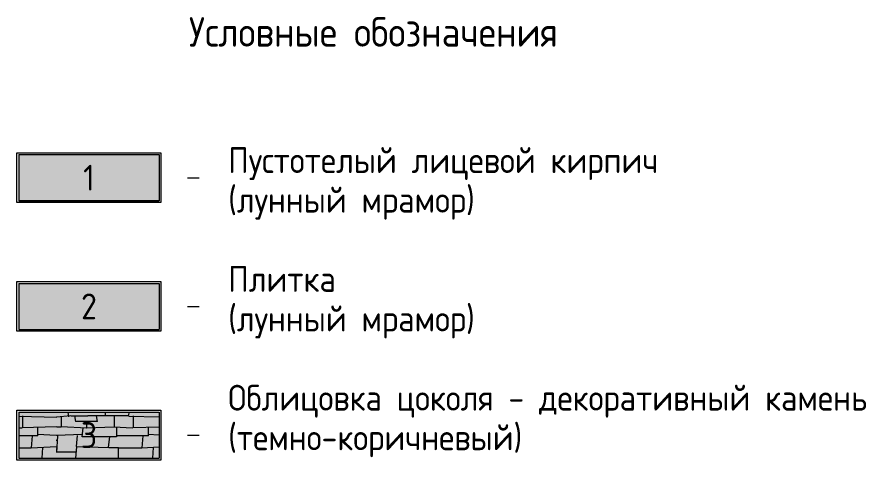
# Model space of a CAD drawing. Header units: millimetres. Extents: x 854812 to 1164625, y 589925 to 823301.
# Drawn here: x 960494 to 972010, y 784736 to 790741 of the extents above; entities that cross this region are included whole.
import ezdxf

# ---------------------------------------------------------------- set-up
doc = ezdxf.new("R2010")
doc.units = ezdxf.units.MM
for name, color, linetype, lineweight in [('Text', 7, 'Continuous', 15), ('АР_Фас-раз_элементы', 123, 'Continuous', 13), ('АР_Штрих_материалы', 27, 'Continuous', 9), ('текст', 7, 'Continuous', 13), ('штриховка', 8, 'Continuous', 9)]:
    doc.layers.add(name, color=color, linetype=linetype, lineweight=lineweight)
doc.styles.add('GOST 2.304', font='isocpeur.ttf', dxfattribs={"width": 0.9})

msp = doc.modelspace()

# ---------------------------------------------------------------- hatches: boundary and pattern name
at = {"layer": 'АР_Штрих_материалы', "ltscale": 100, "true_color": 0xd9d9d9}
for points in [[(960518.6, 788875.2), (960518.6, 788250.3), (962421.6, 788250.3), (962421.6, 788875.2)], [(960518.6, 787130.4), (960518.6, 786505.6), (962421.6, 786505.6), (962421.6, 787130.4)]]:
    msp.add_hatch(color=254, dxfattribs=at).paths.add_polyline_path(points)
at = {"layer": 'АР_Штрих_материалы', "ltscale": 100, "true_color": 0x553a2a}
msp.add_hatch(color=39, dxfattribs=at).paths.add_polyline_path([(960518.6, 785385.6), (960518.6, 784760.8), (962421.6, 784760.8), (962421.6, 785385.6)])
at = {"layer": 'штриховка', "lineweight": 20, "true_color": 0x9e9e9e, "transparency": 33554687}
h = msp.add_hatch(dxfattribs=at)
h.set_pattern_fill('STNSQR', color=253, scale=1500, pattern_type=2)
h.set_pattern_definition([(176.6335, (1604527.07, 1269559.65), (-23999.998983, 1500.016445), [255.441, -25288.6395]), (90, (1604272, 1269559.7), (1500, 1500), [120, -1380]), (180, (1604272, 1269559.7), (-1500, 1500), [435, -1065]), (270, (1603837, 1269679.7), (-1500, -1500), [135, -1365]), (180, (1603837, 1269544.7), (-1500, 1500), [465, -1035]), (82.875, (1603372.07, 1269544.65), (1499.997423, 10500.00057), [120.9345, -11972.4525]), (264.8056, (1604197.07, 1269559.65), (-1499.992837, -15000.001005), [165.681, -16402.3605]), (2.4896, (1604182.066, 1269394.65), (1499.999748, 0.0015583), [345.3255, -34187.268]), (265.6013, (1604332.07, 1269394.65), (-1499.997534, -17999.999712), [195.576, -19362.0315]), (7e-15, (1604332, 1269229.7), (1500, -1500), [195, -1305]), (178.0908, (1604317.066, 1269199.65), (-43499.9985474, 1500.0363616), [450.2505, -44574.7425]), (90, (1603867, 1269214.7), (1500, 1500), [180, -1320]), (7e-15, (1603867, 1269394.7), (1500, -1500), [315, -1185]), (180, (1603867, 1269394.7), (-1500, 1500), [135, -1365]), (84.2894, (1603732.07, 1269394.65), (1500.001972, 13499.999135), [150.7485, -14924.0655]), (181.4688, (1603867.066, 1269244.652), (-1499.9993692, 0.0006339), [585.192, -57934.035]), (85.2364, (1603282.07, 1269229.65), (1499.987299, 16500.00142), [180.624, -17881.7685]), (358.0251, (1603297.066, 1269409.65), (42000.0005183, -1499.974642), [435.258, -43090.596]), (182.4896, (1603372.066, 1269574.65), (-1499.999748, -0.0015583), [345.3255, -34187.268]), (84.2894, (1603297.07, 1269409.65), (1500.001972, 13499.999135), [150.7485, -14924.0655]), (180, (1603282, 1269334.7), (-1500, 1500), [255, -1245]), (86.1859, (1603027.07, 1269334.65), (1500.009186, 20999.999012), [225.4995, -22324.4445]), (180, (1604527, 1269064.7), (-1500, 1500), [15, -1485]), (90, (1604512, 1269064.7), (1500, 1500), [165, -1335]), (270, (1604227, 1269199.7), (-1500, -1500), [255, -1245]), (180, (1604512, 1269064.7), (-1500, 1500), [285, -1215]), (265.2364, (1603702.07, 1269229.65), (-1499.987299, -16500.00142), [180.624, -17881.7685]), (1.5911, (1603687.066, 1269079.652), (1499.9993665, -0.000971), [540.2085, -53480.6205]), (178.698, (1603687.066, 1269049.652), (-64499.9982742, 1500.052659), [660.171, -65356.8735]), (263.6598, (1603747.07, 1269079.65), (-1500.00237, -11999.999104), [135.831, -13447.2465]), (261.8699, (1603492.07, 1269049.65), (-1499.999034, -8999.999665), [106.0665, -10500.5355]), (270, (1603267, 1269064.7), (-1500, -1500), [135, -1365]), (180, (1603027, 1269409.7), (-1500, 1500), [0, -1500]), (180, (1603027, 1269499.7), (-1500, 1500), [0, -1500]), (180, (1603282, 1269229.7), (-1500, 1500), [255, -1245]), (180, (1603027, 1269379.7), (-1500, 1500), [0, -1500]), (181.7357, (1604227.066, 1268959.652), (-1499.9997257, -6.16e-05), [495.2265, -49027.4955]), (180, (1603732, 1268944.7), (-1500, 1500), [255, -1245]), (184.0856, (1603477.07, 1268944.65), (-1500.000444, 0.000332), [210.5355, -20842.968]), (180, (1603267, 1268944.7), (-1500, 1500), [240, -1260]), (7e-15, (1604227, 1268944.7), (1500, -1500), [300, -1200]), (90, (1603612, 1269979.7), (1500, 1500), [165, -1335]), (90, (1603762, 1270069.7), (1500, 1500), [75, -1425]), (84.8056, (1604182.07, 1269964.65), (1499.992837, 15000.001005), [165.681, -16402.3605]), (90, (1603057, 1269964.7), (1500, 1500), [180, -1320]), (358.3634, (1604002.066, 1269829.652), (50999.9998187, -1500.020787), [525.2145, -51996.21]), (356.6335, (1603807.07, 1269679.65), (23999.998983, -1500.016445), [255.441, -25288.6395]), (177.9546, (1604182.066, 1270054.65), (-40500.0008, 1499.994725), [420.2685, -41606.5095]), (180, (1604182, 1269979.7), (-1500, 1500), [570, -930]), (357.5104, (1603087.066, 1269679.65), (32999.9992196, -1500.026798), [345.3255, -34187.268]), (7e-15, (1603222, 1269829.7), (1500, -1500), [225, -1275]), (1.5482, (1603057.066, 1269964.652), (1500.0000386, 0.0013506), [555.2025, -54965.064]), (7e-15, (1603027, 1269679.7), (1500, -1500), [60, -1440]), (4.3987, (1603027.07, 1269814.65), (1499.999216, 0.00055), [195.576, -19362.0315]), (7e-15, (1603027, 1269964.7), (1500, -1500), [30, -1470]), (270, (1603087, 1269814.7), (-1500, -1500), [135, -1365]), (95.7106, (1603192.07, 1269814.65), (0.000268, 1499.999758), [150.7485, -14924.0655]), (2.2906, (1603432.066, 1269664.65), (1500.0000596, -0.000203), [375.3, -37154.688]), (180, (1604002, 1269829.7), (-1500, 1500), [555, -945]), (270, (1603432, 1269754.7), (-1500, -1500), [90, -1410]), (7e-15, (1603282, 1269754.7), (1500, -1500), [300, -1200]), (281.3099, (1603267.07, 1269829.65), (-0.00056, -1500.00044), [76.485, -7572.0435]), (101.3099, (1603582.07, 1269754.65), (0.00056, 1500.00044), [76.485, -7572.0435]), (270, (1603807, 1269829.7), (-1500, -1500), [150, -1350]), (90, (1603687, 1269829.7), (1500, 1500), [135, -1365]), (264.2894, (1604017.07, 1269979.65), (-1500.001972, -13499.999135), [150.7485, -14924.0655]), (1.8476, (1604062.066, 1269664.65), (1499.9998144, 0.0001665), [465.2415, -46058.946]), (180, (1604527, 1269964.7), (-1500, 1500), [345, -1155]), (270, (1604062, 1269829.7), (-1500, -1500), [165, -1335]), (83.6598, (1604047.07, 1270144.65), (1500.00237, 11999.999104), [135.831, -13447.2465]), (174.2894, (1604197.07, 1270129.65), (-13499.999135, 1500.001972), [150.7485, -14924.0655]), (180, (1604107, 1270414.7), (-1500, 1500), [510, -990]), (356.6335, (1603057.07, 1270144.65), (23999.998983, -1500.016445), [255.441, -25288.6395]), (7e-15, (1603057, 1270069.7), (1500, -1500), [255, -1245]), (7e-15, (1603027, 1270294.7), (1500, -1500), [315, -1185]), (180, (1603057, 1270144.7), (-1500, 1500), [30, -1470]), (182.2026, (1603702.066, 1270249.65), (-1499.9997312, -0.000221), [390.288, -38638.5465]), (7e-15, (1603612, 1270144.7), (1500, -1500), [435, -1065]), (357.1376, (1603312.07, 1270114.65), (28500.000025, -1499.99797), [300.375, -29737.1025]), (90, (1603312, 1270069.7), (1500, 1500), [225, -1275]), (90, (1603342, 1270294.7), (1500, 1500), [120, -1380]), (273.1798, (1603687.07, 1270414.65), (-0.0007885, -1499.999469), [270.417, -26771.2185]), (2.6026, (1604197.066, 1270129.65), (1500.000712, 0.000513), [330.3405, -32703.732]), (177.7094, (1604527.066, 1270294.65), (-36000.0001938, 1499.9936297), [375.3, -37154.688]), (270, (1604152, 1270414.7), (-1500, -1500), [135, -1365]), (264.2894, (1604527.07, 1270294.65), (-1500.001972, -13499.999135), [150.7485, -14924.0655]), (180, (1604152, 1270279.7), (-1500, 1500), [450, -1050]), (270, (1604152, 1268944.7), (-1500, -1500), [30, -1470]), (270, (1603687, 1268944.7), (-1500, -1500), [30, -1470]), (90, (1603342, 1268914.7), (1500, 1500), [30, -1470])])
h.paths.add_polyline_path([(962421.6, 784760.8), (962421.6, 785385.6), (960518.6, 785385.6), (960518.6, 784760.8)])

# ---------------------------------------------------------------- linework, layer by layer
at = {"layer": 'Text', "color": 7}
for p, q in [((962806.8, 788562.1, 0.1), (962965.7, 788562.1, 0.1)), ((962806.8, 786817.4, 0.1), (962965.7, 786817.4, 0.1)), ((962806.8, 785072.6, 0.1), (962965.7, 785072.6, 0.1))]:
    msp.add_line(p, q, dxfattribs=at)
at = {"layer": 'АР_Фас-раз_элементы', "color": 7, "linetype": 'Continuous', "lineweight": 15, "elevation": 0.2}
for points in [[(962446.6, 788900.3), (962446.6, 788225.2), (960493.6, 788225.2), (960493.6, 788900.3), (962446.6, 788900.3), (962446.6, 788225.2)], [(962446.6, 787155.6), (962446.6, 786480.4), (960493.6, 786480.4), (960493.6, 787155.6), (962446.6, 787155.6), (962446.6, 786480.4)], [(962446.6, 785410.8), (962446.6, 784735.6), (960493.6, 784735.6), (960493.6, 785410.8), (962446.6, 785410.8), (962446.6, 784735.6)]]:
    msp.add_lwpolyline(points, dxfattribs=at)
at = {"layer": 'АР_Фас-раз_элементы', "color": 7, "linetype": 'Continuous', "extrusion": (1, -1.86312e-13, 0), "elevation": 960518.6}
for points in [[(788875.2, 0.1), (788250.3, 0.1)], [(787130.4, 0.1), (786505.6, 0.1)], [(785385.6, 0.2), (784760.8, 0.2)]]:
    msp.add_lwpolyline(points, dxfattribs=at)
at = {"layer": 'АР_Фас-раз_элементы', "color": 7, "linetype": 'Continuous'}
for points, elevation in [([(960518.6, 788875.2), (962421.6, 788875.2)], 0.1), ([(962421.6, 788250.3), (960518.6, 788250.3), (962421.6, 788250.3)], 0.1), ([(960518.6, 787130.4), (962421.6, 787130.4)], 0.1), ([(960518.6, 786505.6), (962421.6, 786505.6)], 0.1), ([(960518.6, 785385.6), (962421.6, 785385.6)], 0.2), ([(960518.6, 784760.8), (962421.6, 784760.8)], 0.2)]:
    msp.add_lwpolyline(points, dxfattribs=dict(at, elevation=elevation))
at = {"layer": 'АР_Фас-раз_элементы', "color": 7, "linetype": 'Continuous', "extrusion": (-1, -1.86312e-13, 0), "elevation": -962421.6}
msp.add_lwpolyline([(-788875.2, 0.1), (-788250.3, 0.1)], dxfattribs=at)
at = {"layer": 'АР_Фас-раз_элементы', "color": 7, "linetype": 'Continuous', "extrusion": (1, -4.49148e-07, 0), "elevation": 962421.2}
for points in [[(787130.8, 0.1), (786506, 0.1)], [(785386, 0.2), (784761.2, 0.2)]]:
    msp.add_lwpolyline(points, dxfattribs=at)

# ---------------------------------------------------------------- texts
at = {"layer": 'Text', "color": 7, "insert": (963358.3, 788975.5, 0.1), "char_height": 350, "width": 11198.696, "attachment_point": 1, "line_spacing_factor": 0.92, "style": 'GOST 2.304'}
msp.add_mtext('Пустотелый лицевой кирпич\\P\\pt6.7501;{\\fISOCPEUR|b0|i0|c238|p34;(}лунный мрамор{\\fISOCPEUR|b0|i0|c238|p34;)}\\P\\PПлитка\\P\\ptz;(лунный мрамор{\\fISOCPEUR|b0|i0|c238|p34;)}\\P{\\fISOCPEUR|b0|i0|c238|p34;\\P}Облицовка цоколя - декоративный камень (темно-коричневый)', dxfattribs=at)
at = {"layer": 'текст', "color": 7, "ltscale": 100, "style": 'GOST 2.304', "width": 0.9}
msp.add_text('Условные обозначения', height=400, dxfattribs=at).set_placement((962825.1, 790338.6, 0.1))
at = {"layer": 'текст', "color": 7, "char_height": 350, "width": 1952.983, "attachment_point": 5, "line_spacing_factor": 0.92, "style": 'GOST 2.304'}
for s, insert in [('1', (961470.1, 788562.8, 0.1)), ('2', (961470.1, 786818, 0.1))]:
    msp.add_mtext(s, dxfattribs=dict(at, insert=insert))
at = {"layer": 'текст', "color": 7, "true_color": 0xffffff, "insert": (961470.1, 785073.2, 0.1), "char_height": 350, "width": 1902.982, "attachment_point": 5, "line_spacing_factor": 0.92, "style": 'GOST 2.304'}
msp.add_mtext('3', dxfattribs=at)

doc.saveas('drawing.dxf')
